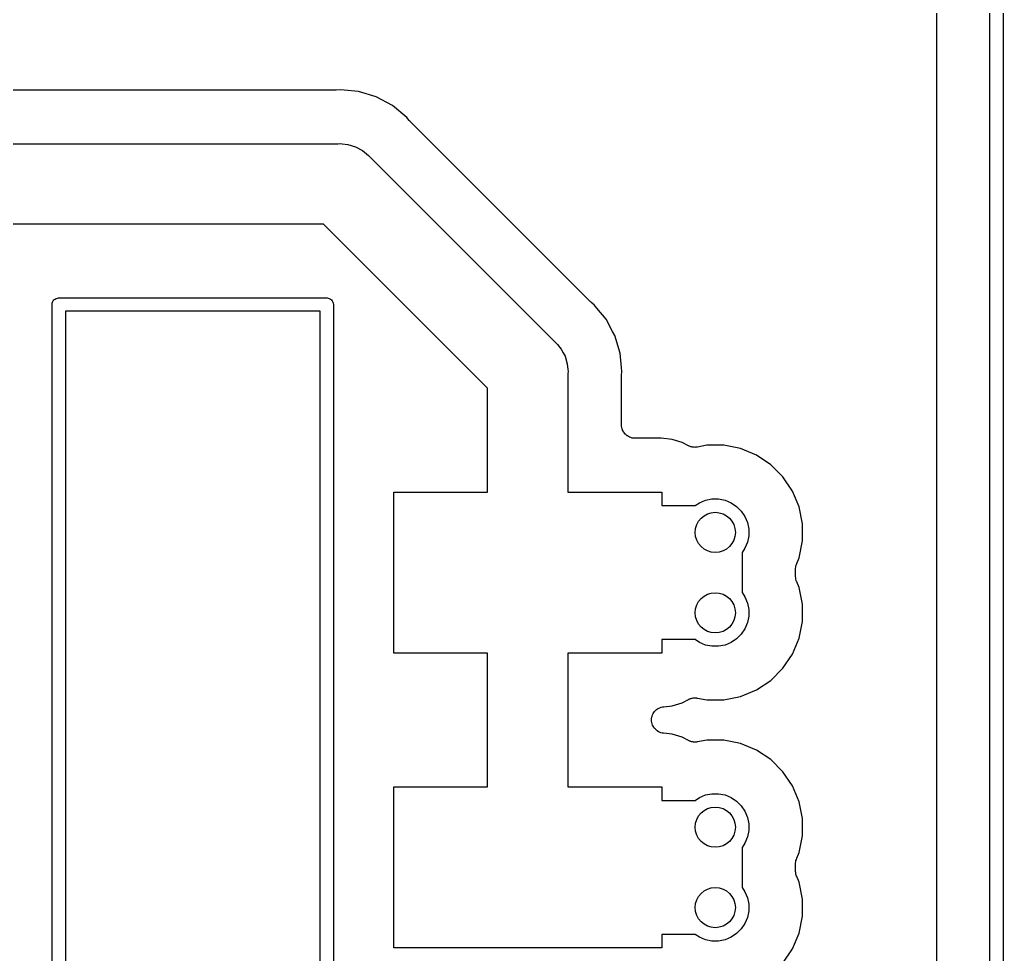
# Model space of a CAD drawing. Extents: x 4.8 to 7.88, y -6.14 to -3.94.
# Drawn here: x 7.5869 to 7.876, y -4.561 to -4.2864 of the extents above; entities that cross this region are included whole.
import ezdxf

# ---------------------------------------------------------------- set-up
doc = ezdxf.new("R2010")
doc.units = 0
doc.header["$MEASUREMENT"] = 0
doc.layers.add('BLACK', color=7, linetype='CONTINUOUS')

msp = doc.modelspace()

# ---------------------------------------------------------------- linework, layer by layer
at = {"layer": 'BLACK', "linetype": 'CONTINUOUS'}
for p, q in [((7.87205, -4.37018), (7.87205, -3.93898)), ((7.87598, -3.9371), (7.87598, -5.55108)), ((7.8563, -3.95866), (7.8563, -4.37114)), ((7.67956, -4.30709), (7.54856, -4.30709)), ((7.67972, -4.30707), (7.67956, -4.30709)), ((7.67989, -4.30707), (7.67972, -4.30707)), ((7.67994, -4.30707), (7.67989, -4.30707)), ((7.6811, -4.30695), (7.67994, -4.30707)), ((7.68226, -4.30707), (7.6811, -4.30695)), ((7.6865, -4.30749), (7.68226, -4.30707)), ((7.68226, -4.30707), (7.68226, -4.30707)), ((7.6917, -4.30906), (7.6865, -4.30749)), ((7.69649, -4.31162), (7.6917, -4.30906)), ((7.70068, -4.31506), (7.69649, -4.31162)), ((7.70142, -4.31597), (7.70068, -4.31506)), ((7.70154, -4.31608), (7.70142, -4.31597)), ((7.70164, -4.31621), (7.70154, -4.31608)), ((7.70168, -4.31625), (7.70164, -4.31621)), ((7.75461, -4.36918), (7.70168, -4.31625)), ((7.5315, -4.32283), (7.68052, -4.32283)), ((7.68052, -4.32283), (7.6811, -4.32278)), ((7.6811, -4.32278), (7.68168, -4.32283)), ((7.68168, -4.32283), (7.68168, -4.32283)), ((7.68168, -4.32283), (7.68342, -4.32301)), ((7.68342, -4.32301), (7.68564, -4.32368)), ((7.68564, -4.32368), (7.6877, -4.32478)), ((7.6877, -4.32478), (7.68949, -4.32625)), ((7.68949, -4.32625), (7.68986, -4.3267)), ((7.68986, -4.3267), (7.74416, -4.381)), ((7.67621, -4.34646), (7.5315, -4.34646)), ((7.72441, -4.39466), (7.67621, -4.34646)), ((7.59645, -4.37008), (7.59649, -4.36969)), ((7.59646, -4.37018), (7.59645, -4.37008)), ((7.59646, -4.96053), (7.59646, -4.37018)), ((7.59649, -4.36969), (7.5966, -4.36932)), ((7.5966, -4.36932), (7.59678, -4.36898)), ((7.59678, -4.36898), (7.59703, -4.36868)), ((7.59703, -4.36868), (7.59733, -4.36843)), ((7.59733, -4.36843), (7.59767, -4.36825)), ((7.59767, -4.36825), (7.59804, -4.36814)), ((7.59804, -4.36814), (7.59833, -4.36811)), ((7.59833, -4.36811), (7.59843, -4.3681)), ((7.59843, -4.3681), (7.59852, -4.36811)), ((7.59852, -4.36811), (7.67707, -4.36811)), ((7.67707, -4.36811), (7.67717, -4.3681)), ((7.67717, -4.3681), (7.67726, -4.36811)), ((7.67726, -4.36811), (7.67755, -4.36814)), ((7.67755, -4.36814), (7.67792, -4.36825)), ((7.67792, -4.36825), (7.67826, -4.36843)), ((7.67826, -4.36843), (7.67856, -4.36868)), ((7.67856, -4.36868), (7.67881, -4.36898)), ((7.67881, -4.36898), (7.67899, -4.36932)), ((7.67899, -4.36932), (7.67911, -4.36969)), ((7.67911, -4.36969), (7.67914, -4.37008)), ((7.67914, -4.37008), (7.67913, -4.37018)), ((7.67913, -4.37018), (7.67913, -4.96053)), ((7.75474, -4.36929), (7.75461, -4.36918)), ((7.75486, -4.36941), (7.75474, -4.36929)), ((7.7549, -4.36944), (7.75486, -4.36941)), ((7.7558, -4.37018), (7.7549, -4.36944)), ((7.75654, -4.37108), (7.7558, -4.37018)), ((7.87205, -4.96053), (7.87205, -4.37018)), ((7.87205, -4.37018), (7.87205, -4.37018)), ((7.60039, -4.37205), (7.60039, -4.95866)), ((7.6752, -4.37205), (7.60039, -4.37205)), ((7.6752, -4.95866), (7.6752, -4.37205)), ((7.75925, -4.37438), (7.75654, -4.37108)), ((7.75654, -4.37108), (7.75654, -4.37108)), ((7.8563, -4.37114), (7.8563, -4.37114)), ((7.8563, -4.37114), (7.8563, -4.70931)), ((7.76118, -4.378), (7.75925, -4.37438)), ((7.7618, -4.37917), (7.76118, -4.378)), ((7.76118, -4.378), (7.76118, -4.378)), ((7.74416, -4.381), (7.74461, -4.38137)), ((7.74461, -4.38137), (7.74498, -4.38182)), ((7.76338, -4.38436), (7.7618, -4.37917)), ((7.74498, -4.38182), (7.74609, -4.38317)), ((7.74609, -4.38317), (7.74667, -4.38425)), ((7.74667, -4.38425), (7.74719, -4.38522)), ((7.76379, -4.38856), (7.76338, -4.38436)), ((7.74719, -4.38522), (7.74786, -4.38745)), ((7.74786, -4.38745), (7.74803, -4.38918)), ((7.74803, -4.38918), (7.74803, -4.38918)), ((7.74803, -4.38918), (7.74809, -4.38976)), ((7.74809, -4.38976), (7.74803, -4.39034)), ((7.74803, -4.39034), (7.74803, -4.4252)), ((7.76391, -4.38976), (7.76379, -4.38856)), ((7.7638, -4.39092), (7.76391, -4.38976)), ((7.76378, -4.39126), (7.7638, -4.39109)), ((7.76378, -4.39131), (7.76378, -4.39126)), ((7.76378, -4.40542), (7.76378, -4.39131)), ((7.7638, -4.39109), (7.7638, -4.39092)), ((7.72441, -4.4252), (7.72441, -4.39466)), ((7.76382, -4.40578), (7.76378, -4.40542)), ((7.76385, -4.40615), (7.76382, -4.40578)), ((7.76385, -4.40617), (7.76385, -4.40615)), ((7.76385, -4.40618), (7.76385, -4.40617)), ((7.76396, -4.40654), (7.76385, -4.40618)), ((7.76407, -4.40689), (7.76396, -4.40654)), ((7.76407, -4.4069), (7.76407, -4.40689)), ((7.76408, -4.40692), (7.76407, -4.4069)), ((7.76425, -4.40725), (7.76408, -4.40692)), ((7.76442, -4.40757), (7.76425, -4.40725)), ((7.76443, -4.40758), (7.76442, -4.40757)), ((7.76444, -4.4076), (7.76443, -4.40758)), ((7.76467, -4.40788), (7.76444, -4.4076)), ((7.7649, -4.40817), (7.76467, -4.40788)), ((7.76491, -4.40818), (7.7649, -4.40817)), ((7.76492, -4.40819), (7.76491, -4.40818)), ((7.76521, -4.40843), (7.76492, -4.40819)), ((7.76549, -4.40867), (7.76521, -4.40843)), ((7.7655, -4.40867), (7.76549, -4.40867)), ((7.76551, -4.40868), (7.7655, -4.40867)), ((7.76584, -4.40886), (7.76551, -4.40868)), ((7.76617, -4.40904), (7.76584, -4.40886)), ((7.76618, -4.40904), (7.76617, -4.40904)), ((7.76619, -4.40905), (7.76618, -4.40904)), ((7.76654, -4.40916), (7.76619, -4.40905)), ((7.7669, -4.40927), (7.76654, -4.40916)), ((7.76691, -4.40927), (7.7669, -4.40927)), ((7.76692, -4.40927), (7.76691, -4.40927)), ((7.7673, -4.40931), (7.76692, -4.40927)), ((7.76766, -4.40935), (7.7673, -4.40931)), ((7.76769, -4.40935), (7.76766, -4.40935)), ((7.76772, -4.40935), (7.76769, -4.40935)), ((7.76769, -4.40935), (7.76769, -4.40935)), ((7.76769, -4.40935), (7.76769, -4.40935)), ((7.7754, -4.40935), (7.76772, -4.40935)), ((7.77868, -4.40968), (7.7754, -4.40935)), ((7.78165, -4.41058), (7.77868, -4.40968)), ((7.78349, -4.41157), (7.78165, -4.41058)), ((7.78365, -4.41163), (7.78349, -4.41157)), ((7.7838, -4.41171), (7.78365, -4.41163)), ((7.78401, -4.41178), (7.7838, -4.41171)), ((7.7842, -4.41186), (7.78401, -4.41178)), ((7.78437, -4.41189), (7.7842, -4.41186)), ((7.78454, -4.41194), (7.78437, -4.41189)), ((7.78475, -4.41197), (7.78454, -4.41194)), ((7.78496, -4.41201), (7.78475, -4.41197)), ((7.78513, -4.41201), (7.78496, -4.41201)), ((7.7853, -4.41203), (7.78513, -4.41201)), ((7.78551, -4.41201), (7.7853, -4.41203)), ((7.78573, -4.41201), (7.78551, -4.41201)), ((7.78589, -4.41198), (7.78573, -4.41201)), ((7.78606, -4.41196), (7.78589, -4.41198)), ((7.78612, -4.41195), (7.78606, -4.41196)), ((7.78882, -4.41142), (7.78612, -4.41195)), ((7.79386, -4.41142), (7.78882, -4.41142)), ((7.7988, -4.4124), (7.79386, -4.41142)), ((7.80346, -4.41433), (7.7988, -4.4124)), ((7.80765, -4.41713), (7.80346, -4.41433)), ((7.81122, -4.42069), (7.80765, -4.41713)), ((7.81402, -4.42489), (7.81122, -4.42069)), ((7.81595, -4.42954), (7.81402, -4.42489)), ((7.69685, -4.47244), (7.69685, -4.4252)), ((7.69685, -4.4252), (7.72441, -4.4252)), ((7.74803, -4.4252), (7.77559, -4.4252)), ((7.77559, -4.4252), (7.77559, -4.42913)), ((7.78668, -4.42829), (7.78847, -4.42754)), ((7.78847, -4.42754), (7.79037, -4.42717)), ((7.79037, -4.42717), (7.79231, -4.42717)), ((7.79231, -4.42717), (7.79421, -4.42754)), ((7.79421, -4.42754), (7.796, -4.42829)), ((7.77559, -4.42913), (7.78541, -4.42913)), ((7.78541, -4.42913), (7.78668, -4.42829)), ((7.796, -4.42829), (7.79761, -4.42936)), ((7.79761, -4.42936), (7.79898, -4.43073)), ((7.79898, -4.43073), (7.80006, -4.43235)), ((7.81693, -4.43449), (7.81595, -4.42954)), ((7.80006, -4.43235), (7.8008, -4.43414)), ((7.8008, -4.43414), (7.80118, -4.43604)), ((7.80118, -4.43604), (7.80118, -4.43798)), ((7.81693, -4.43953), (7.81693, -4.43449)), ((7.80118, -4.43798), (7.8008, -4.43988)), ((7.81595, -4.44447), (7.81693, -4.43953)), ((7.80006, -4.44167), (7.79921, -4.44294)), ((7.8008, -4.43988), (7.80006, -4.44167)), ((7.79921, -4.44294), (7.79921, -4.4547)), ((7.81526, -4.44613), (7.81595, -4.44447)), ((7.81496, -4.44758), (7.815, -4.44722)), ((7.81496, -4.44763), (7.81496, -4.44758)), ((7.81496, -4.45), (7.81496, -4.44763)), ((7.81496, -4.44763), (7.81496, -4.44763)), ((7.81496, -4.44763), (7.81496, -4.44763)), ((7.81496, -4.44763), (7.81496, -4.44763)), ((7.815, -4.44722), (7.81504, -4.44686)), ((7.81504, -4.44684), (7.81505, -4.44682)), ((7.81504, -4.44686), (7.81504, -4.44684)), ((7.81505, -4.44682), (7.81516, -4.44647)), ((7.81516, -4.44647), (7.81526, -4.44613)), ((7.815, -4.45036), (7.81496, -4.45)), ((7.81503, -4.45072), (7.815, -4.45036)), ((7.81503, -4.45074), (7.81503, -4.45072)), ((7.81504, -4.45077), (7.81503, -4.45074)), ((7.81514, -4.45111), (7.81504, -4.45077)), ((7.81524, -4.45146), (7.81514, -4.45111)), ((7.81526, -4.4515), (7.81524, -4.45146)), ((7.81526, -4.45151), (7.81526, -4.4515)), ((7.81526, -4.4515), (7.81526, -4.4515)), ((7.81526, -4.4515), (7.81526, -4.4515)), ((7.81595, -4.45317), (7.81526, -4.45151)), ((7.81693, -4.45811), (7.81595, -4.45317)), ((7.79921, -4.4547), (7.80006, -4.45597)), ((7.80006, -4.45597), (7.8008, -4.45776)), ((7.8008, -4.45776), (7.80118, -4.45966)), ((7.80118, -4.45966), (7.80118, -4.4616)), ((7.81693, -4.46315), (7.81693, -4.45811)), ((7.80118, -4.4616), (7.8008, -4.4635)), ((7.80006, -4.46529), (7.79898, -4.4669)), ((7.8008, -4.4635), (7.80006, -4.46529)), ((7.81595, -4.46809), (7.81693, -4.46315)), ((7.79761, -4.46828), (7.796, -4.46935)), ((7.79898, -4.4669), (7.79761, -4.46828)), ((7.81402, -4.47275), (7.81595, -4.46809)), ((7.78541, -4.4685), (7.77559, -4.4685)), ((7.77559, -4.4685), (7.77559, -4.47244)), ((7.78668, -4.46935), (7.78541, -4.4685)), ((7.78847, -4.47009), (7.78668, -4.46935)), ((7.79037, -4.47047), (7.78847, -4.47009)), ((7.79231, -4.47047), (7.79037, -4.47047)), ((7.79421, -4.47009), (7.79231, -4.47047)), ((7.796, -4.46935), (7.79421, -4.47009)), ((7.72441, -4.47244), (7.69685, -4.47244)), ((7.72441, -4.51181), (7.72441, -4.47244)), ((7.77559, -4.47244), (7.74803, -4.47244)), ((7.74803, -4.47244), (7.74803, -4.51181)), ((7.81122, -4.47694), (7.81402, -4.47275)), ((7.80765, -4.48051), (7.81122, -4.47694)), ((7.80346, -4.48331), (7.80765, -4.48051)), ((7.78406, -4.48584), (7.78426, -4.48576)), ((7.78426, -4.48576), (7.78443, -4.48573)), ((7.78443, -4.48573), (7.78459, -4.48568)), ((7.78459, -4.48568), (7.7848, -4.48566)), ((7.7848, -4.48566), (7.78501, -4.48562)), ((7.78501, -4.48562), (7.78518, -4.48562)), ((7.78518, -4.48562), (7.78535, -4.48561)), ((7.78535, -4.48561), (7.78557, -4.48563)), ((7.78557, -4.48563), (7.78578, -4.48563)), ((7.78578, -4.48563), (7.78595, -4.48567)), ((7.78595, -4.48567), (7.78612, -4.48568)), ((7.78612, -4.48568), (7.78882, -4.48622)), ((7.79386, -4.48622), (7.7988, -4.48524)), ((7.7988, -4.48524), (7.80346, -4.48331)), ((7.77436, -4.48888), (7.77471, -4.48865)), ((7.77471, -4.48865), (7.77503, -4.48852)), ((7.77471, -4.48865), (7.77471, -4.48865)), ((7.77471, -4.48865), (7.77471, -4.48865)), ((7.77503, -4.48852), (7.77542, -4.48836)), ((7.77542, -4.48836), (7.7758, -4.48828)), ((7.77542, -4.48836), (7.77542, -4.48836)), ((7.77542, -4.48836), (7.77542, -4.48836)), ((7.7758, -4.48828), (7.77617, -4.48821)), ((7.77617, -4.48821), (7.77617, -4.48821)), ((7.77617, -4.48821), (7.77618, -4.48821)), ((7.77618, -4.48821), (7.77868, -4.48796)), ((7.77618, -4.48821), (7.77618, -4.48821)), ((7.77868, -4.48796), (7.78165, -4.48706)), ((7.78165, -4.48706), (7.78349, -4.48607)), ((7.78349, -4.48607), (7.78354, -4.48605)), ((7.78354, -4.48605), (7.7837, -4.48598)), ((7.7837, -4.48598), (7.78385, -4.4859)), ((7.78385, -4.4859), (7.78406, -4.48584)), ((7.78882, -4.48622), (7.79386, -4.48622)), ((7.77264, -4.49171), (7.77272, -4.49134)), ((7.77272, -4.49134), (7.7728, -4.49096)), ((7.7728, -4.49096), (7.77294, -4.49061)), ((7.7728, -4.49096), (7.7728, -4.49096)), ((7.7728, -4.49096), (7.7728, -4.49096)), ((7.77294, -4.49061), (7.77309, -4.49025)), ((7.77309, -4.49025), (7.77309, -4.49025)), ((7.77309, -4.49025), (7.7731, -4.49025)), ((7.7731, -4.49025), (7.77331, -4.48993)), ((7.77331, -4.48993), (7.77352, -4.48962)), ((7.77352, -4.48962), (7.77352, -4.48962)), ((7.77352, -4.48962), (7.77353, -4.48962)), ((7.77353, -4.48962), (7.77381, -4.48934)), ((7.77381, -4.48934), (7.77407, -4.48908)), ((7.77407, -4.48907), (7.77436, -4.48888)), ((7.77407, -4.48908), (7.77407, -4.48907)), ((7.77407, -4.48908), (7.77407, -4.48908)), ((7.77264, -4.49172), (7.77264, -4.49171)), ((7.77264, -4.49171), (7.77264, -4.49171)), ((7.77264, -4.49207), (7.77264, -4.49172)), ((7.77264, -4.49248), (7.77264, -4.49207)), ((7.77271, -4.49287), (7.77264, -4.49248)), ((7.77264, -4.49248), (7.77264, -4.49248)), ((7.77264, -4.49248), (7.77264, -4.49248)), ((7.77278, -4.49324), (7.77271, -4.49287)), ((7.77293, -4.4936), (7.77278, -4.49324)), ((7.77278, -4.49324), (7.77278, -4.49324)), ((7.77278, -4.49324), (7.77278, -4.49324)), ((7.77307, -4.49395), (7.77293, -4.4936)), ((7.77328, -4.49427), (7.77307, -4.49395)), ((7.77307, -4.49395), (7.77307, -4.49395)), ((7.77307, -4.49395), (7.77307, -4.49395)), ((7.77349, -4.49459), (7.77328, -4.49427)), ((7.77374, -4.49485), (7.77349, -4.49459)), ((7.77349, -4.49459), (7.77349, -4.49459)), ((7.77349, -4.49459), (7.77349, -4.49459)), ((7.77403, -4.49514), (7.77374, -4.49485)), ((7.77431, -4.49534), (7.77403, -4.49514)), ((7.77403, -4.49514), (7.77403, -4.49514)), ((7.77403, -4.49514), (7.77403, -4.49514)), ((7.77466, -4.49558), (7.77431, -4.49534)), ((7.77498, -4.49571), (7.77466, -4.49558)), ((7.77466, -4.49558), (7.77466, -4.49558)), ((7.77466, -4.49558), (7.77466, -4.49558)), ((7.77537, -4.49588), (7.77498, -4.49571)), ((7.77576, -4.49596), (7.77537, -4.49588)), ((7.77537, -4.49588), (7.77537, -4.49588)), ((7.77537, -4.49588), (7.77537, -4.49588)), ((7.77612, -4.49604), (7.77576, -4.49596)), ((7.77617, -4.49604), (7.77612, -4.49604)), ((7.77612, -4.49604), (7.77612, -4.49604)), ((7.77612, -4.49604), (7.77612, -4.49604)), ((7.77612, -4.49604), (7.77612, -4.49604)), ((7.77868, -4.49629), (7.77617, -4.49604)), ((7.78165, -4.49719), (7.77868, -4.49629)), ((7.78349, -4.49818), (7.78165, -4.49719)), ((7.78365, -4.49824), (7.78349, -4.49818)), ((7.7838, -4.49833), (7.78365, -4.49824)), ((7.78401, -4.49839), (7.7838, -4.49833)), ((7.7842, -4.49847), (7.78401, -4.49839)), ((7.78437, -4.49851), (7.7842, -4.49847)), ((7.78454, -4.49856), (7.78437, -4.49851)), ((7.78475, -4.49858), (7.78454, -4.49856)), ((7.78496, -4.49862), (7.78475, -4.49858)), ((7.78513, -4.49862), (7.78496, -4.49862)), ((7.7853, -4.49864), (7.78513, -4.49862)), ((7.78551, -4.49863), (7.7853, -4.49864)), ((7.78573, -4.49863), (7.78551, -4.49863)), ((7.78589, -4.49859), (7.78573, -4.49863)), ((7.78606, -4.49858), (7.78589, -4.49859)), ((7.78612, -4.49857), (7.78606, -4.49858)), ((7.78882, -4.49803), (7.78612, -4.49857)), ((7.79386, -4.49803), (7.78882, -4.49803)), ((7.7988, -4.49901), (7.79386, -4.49803)), ((7.80346, -4.50094), (7.7988, -4.49901)), ((7.80765, -4.50374), (7.80346, -4.50094)), ((7.81122, -4.50731), (7.80765, -4.50374)), ((7.81402, -4.5115), (7.81122, -4.50731)), ((7.69685, -4.55906), (7.69685, -4.51181)), ((7.69685, -4.51181), (7.72441, -4.51181)), ((7.74803, -4.51181), (7.77559, -4.51181)), ((7.77559, -4.51181), (7.77559, -4.51575)), ((7.81595, -4.51616), (7.81402, -4.5115)), ((7.78668, -4.5149), (7.78847, -4.51416)), ((7.78847, -4.51416), (7.79037, -4.51378)), ((7.79037, -4.51378), (7.79231, -4.51378)), ((7.79231, -4.51378), (7.79421, -4.51416)), ((7.79421, -4.51416), (7.796, -4.5149)), ((7.77559, -4.51575), (7.78541, -4.51575)), ((7.78541, -4.51575), (7.78668, -4.5149)), ((7.796, -4.5149), (7.79761, -4.51598)), ((7.79761, -4.51598), (7.79898, -4.51735)), ((7.79898, -4.51735), (7.80006, -4.51896)), ((7.81693, -4.5211), (7.81595, -4.51616)), ((7.80006, -4.51896), (7.8008, -4.52075)), ((7.8008, -4.52075), (7.80118, -4.52265)), ((7.80118, -4.52265), (7.80118, -4.52459)), ((7.81693, -4.52614), (7.81693, -4.5211)), ((7.80118, -4.52459), (7.8008, -4.52649)), ((7.81595, -4.53109), (7.81693, -4.52614)), ((7.80006, -4.52828), (7.79921, -4.52955)), ((7.8008, -4.52649), (7.80006, -4.52828)), ((7.79921, -4.52955), (7.79921, -4.54131)), ((7.81526, -4.53274), (7.81595, -4.53109)), ((7.81496, -4.53419), (7.815, -4.53384)), ((7.81496, -4.53424), (7.81496, -4.53419)), ((7.81496, -4.53425), (7.81496, -4.53424)), ((7.81496, -4.53424), (7.81496, -4.53424)), ((7.81496, -4.53424), (7.81496, -4.53424)), ((7.81496, -4.53662), (7.81496, -4.53425)), ((7.815, -4.53384), (7.81504, -4.53348)), ((7.81504, -4.53345), (7.81505, -4.53343)), ((7.81504, -4.53348), (7.81504, -4.53345)), ((7.81505, -4.53343), (7.81516, -4.53309)), ((7.81516, -4.53309), (7.81526, -4.53274)), ((7.815, -4.53698), (7.81496, -4.53662)), ((7.81503, -4.53734), (7.815, -4.53698)), ((7.81503, -4.53736), (7.81503, -4.53734)), ((7.81504, -4.53738), (7.81503, -4.53736)), ((7.81514, -4.53773), (7.81504, -4.53738)), ((7.81524, -4.53807), (7.81514, -4.53773)), ((7.81526, -4.53812), (7.81524, -4.53807)), ((7.81595, -4.53978), (7.81526, -4.53812)), ((7.81526, -4.53812), (7.81526, -4.53812)), ((7.81526, -4.53812), (7.81526, -4.53812)), ((7.81526, -4.53812), (7.81526, -4.53812)), ((7.81693, -4.54472), (7.81595, -4.53978)), ((7.79921, -4.54131), (7.80006, -4.54258)), ((7.80006, -4.54258), (7.8008, -4.54437)), ((7.8008, -4.54437), (7.80118, -4.54627)), ((7.80118, -4.54627), (7.80118, -4.54821)), ((7.81693, -4.54976), (7.81693, -4.54472)), ((7.80118, -4.54821), (7.8008, -4.55012)), ((7.80006, -4.55191), (7.79898, -4.55352)), ((7.8008, -4.55012), (7.80006, -4.55191)), ((7.81595, -4.55471), (7.81693, -4.54976)), ((7.78541, -4.55512), (7.77559, -4.55512)), ((7.77559, -4.55512), (7.77559, -4.55906)), ((7.78668, -4.55597), (7.78541, -4.55512)), ((7.79761, -4.55489), (7.796, -4.55597)), ((7.79898, -4.55352), (7.79761, -4.55489)), ((7.81402, -4.55937), (7.81595, -4.55471)), ((7.78847, -4.55671), (7.78668, -4.55597)), ((7.79037, -4.55709), (7.78847, -4.55671)), ((7.79231, -4.55709), (7.79037, -4.55709)), ((7.79421, -4.55671), (7.79231, -4.55709)), ((7.796, -4.55597), (7.79421, -4.55671)), ((7.77559, -4.55906), (7.69685, -4.55906)), ((7.81122, -4.56356), (7.81402, -4.55937))]:
    msp.add_line(p, q, dxfattribs=at)
at = {"layer": 'BLACK'}
for centre in [(7.79134, -4.43701), (7.79134, -4.46063), (7.79134, -4.52362), (7.79134, -4.54724)]:
    msp.add_circle(centre, 0.00591, dxfattribs=at)

doc.saveas('drawing.dxf')
